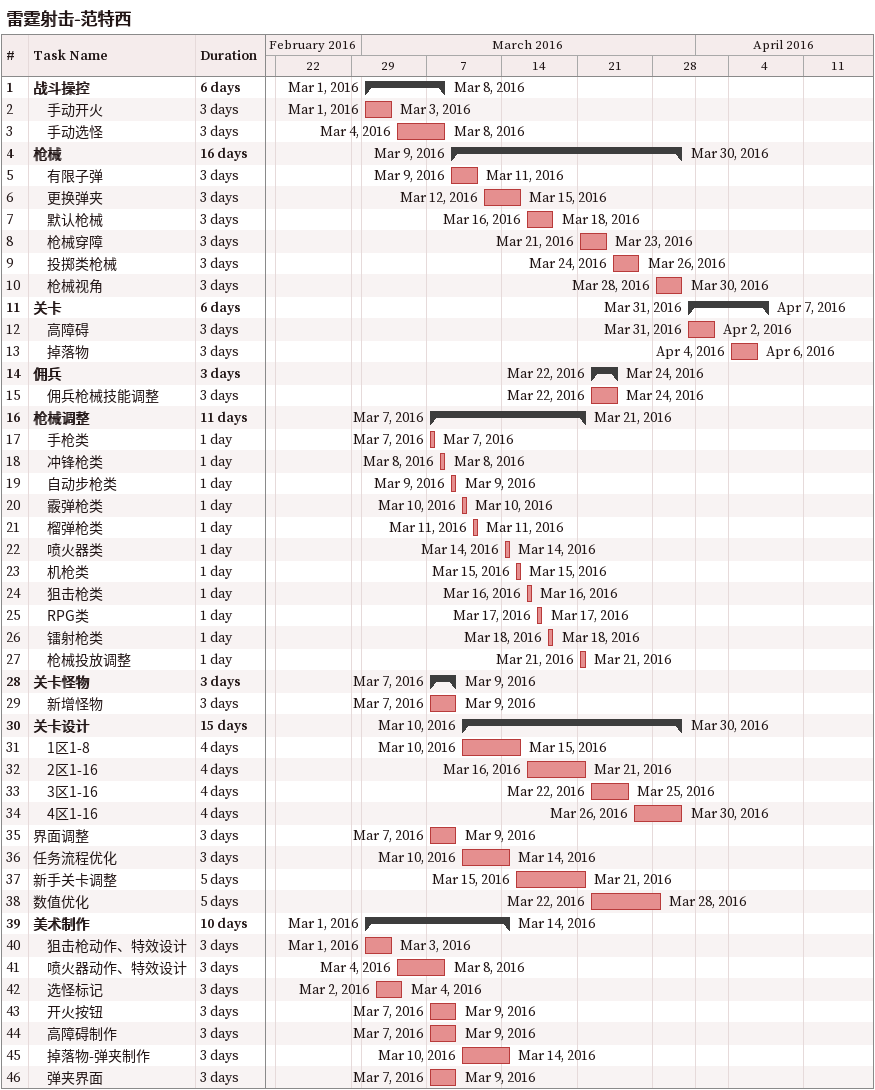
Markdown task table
雷霆射击-范特西

| ID | Level | Task | Duration | Start | Finish |
|---|---|---|---|---|---|
| 1 | 1 | **战斗操控** | 6d | 2016-03-01 | 2016-03-08 |
| 2 | 2 | 手动开火 | 3d | 2016-03-01 | 2016-03-03 |
| 3 | 2 | 手动选怪 | 3d | 2016-03-04 | 2016-03-08 |
| 4 | 1 | **枪械** | 16d | 2016-03-09 | 2016-03-30 |
| 5 | 2 | 有限子弹 | 3d | 2016-03-09 | 2016-03-11 |
| 6 | 2 | 更换弹夹 | 3d | 2016-03-12 | 2016-03-15 |
| 7 | 2 | 默认枪械 | 3d | 2016-03-16 | 2016-03-18 |
| 8 | 2 | 枪械穿障 | 3d | 2016-03-21 | 2016-03-23 |
| 9 | 2 | 投掷类枪械 | 3d | 2016-03-24 | 2016-03-26 |
| 10 | 2 | 枪械视角 | 3d | 2016-03-28 | 2016-03-30 |
| 11 | 1 | **关卡** | 6d | 2016-03-31 | 2016-04-07 |
| 12 | 2 | 高障碍 | 3d | 2016-03-31 | 2016-04-02 |
| 13 | 2 | 掉落物 | 3d | 2016-04-04 | 2016-04-06 |
| 14 | 1 | **佣兵** | 3d | 2016-03-22 | 2016-03-24 |
| 15 | 2 | 佣兵枪械技能调整 | 3d | 2016-03-22 | 2016-03-24 |
| 16 | 1 | **枪械调整** | 11d | 2016-03-07 | 2016-03-21 |
| 17 | 2 | 手枪类 | 1d | 2016-03-07 | 2016-03-07 |
| 18 | 2 | 冲锋枪类 | 1d | 2016-03-08 | 2016-03-08 |
| 19 | 2 | 自动步枪类 | 1d | 2016-03-09 | 2016-03-09 |
| 20 | 2 | 霰弹枪类 | 1d | 2016-03-10 | 2016-03-10 |
| 21 | 2 | 榴弹枪类 | 1d | 2016-03-11 | 2016-03-11 |
| 22 | 2 | 喷火器类 | 1d | 2016-03-14 | 2016-03-14 |
| 23 | 2 | 机枪类 | 1d | 2016-03-15 | 2016-03-15 |
| 24 | 2 | 狙击枪类 | 1d | 2016-03-16 | 2016-03-16 |
| 25 | 2 | RPG类 | 1d | 2016-03-17 | 2016-03-17 |
| 26 | 2 | 镭射枪类 | 1d | 2016-03-18 | 2016-03-18 |
| 27 | 2 | 枪械投放调整 | 1d | 2016-03-21 | 2016-03-21 |
| 28 | 1 | **关卡怪物** | 3d | 2016-03-07 | 2016-03-09 |
| 29 | 2 | 新增怪物 | 3d | 2016-03-07 | 2016-03-09 |
| 30 | 1 | **关卡设计** | 15d | 2016-03-10 | 2016-03-30 |
| 31 | 2 | 1区1-8 | 4d | 2016-03-10 | 2016-03-15 |
| 32 | 2 | 2区1-16 | 4d | 2016-03-16 | 2016-03-21 |
| 33 | 2 | 3区1-16 | 4d | 2016-03-22 | 2016-03-25 |
| 34 | 2 | 4区1-16 | 4d | 2016-03-26 | 2016-03-30 |
| 35 | 1 | 界面调整 | 3d | 2016-03-07 | 2016-03-09 |
| 36 | 1 | 任务流程优化 | 3d | 2016-03-10 | 2016-03-14 |
| 37 | 1 | 新手关卡调整 | 5d | 2016-03-15 | 2016-03-21 |
| 38 | 1 | 数值优化 | 5d | 2016-03-22 | 2016-03-28 |
| 39 | 1 | **美术制作** | 10d | 2016-03-01 | 2016-03-14 |
| 40 | 2 | 狙击枪动作、特效设计 | 3d | 2016-03-01 | 2016-03-03 |
| 41 | 2 | 喷火器动作、特效设计 | 3d | 2016-03-04 | 2016-03-08 |
| 42 | 2 | 选怪标记 | 3d | 2016-03-02 | 2016-03-04 |
| 43 | 2 | 开火按钮 | 3d | 2016-03-07 | 2016-03-09 |
| 44 | 2 | 高障碍制作 | 3d | 2016-03-07 | 2016-03-09 |
| 45 | 2 | 掉落物-弹夹制作 | 3d | 2016-03-10 | 2016-03-14 |
| 46 | 2 | 弹夹界面 | 3d | 2016-03-07 | 2016-03-09 |
